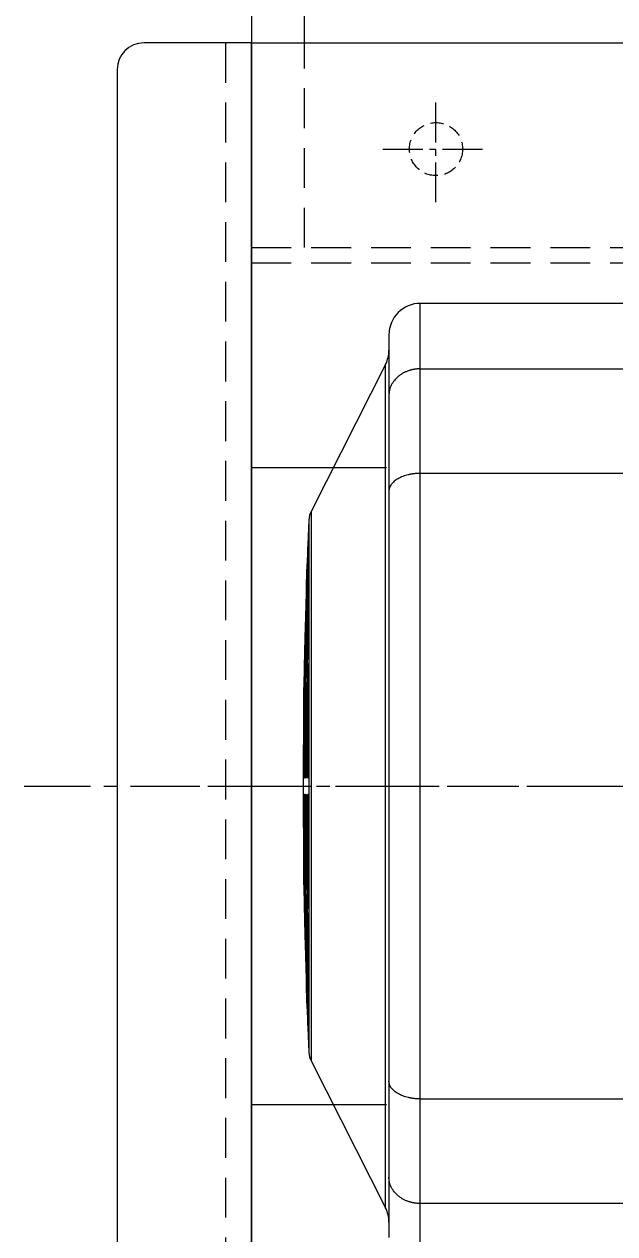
# Model space of a CAD drawing. Header units: millimetres. Extents: x -1229 to 6348, y -522 to 5252.
# Drawn here: x 207 to 489, y 2875 to 3453 of the extents above; entities that cross this region are included whole.
import ezdxf

# ---------------------------------------------------------------- set-up
doc = ezdxf.new("R2010")
doc.units = ezdxf.units.MM
doc.header["$LTSCALE"] = 25.4
for name, pattern in [('CENTER', [2, 1.25, -0.25, 0.25, -0.25]), ('CENTER2', [1.125, 0.75, -0.125, 0.125, -0.125]), ('CENTERX2', [0.8, 0.5, -0.1, 0.1, -0.1]), ('HIDDEN', [0.375, 0.25, -0.125])]:
    doc.linetypes.add(name, pattern=pattern)
doc.layers.get('Defpoints').update_dxf_attribs({"lineweight": 5})
for name, color, linetype, lineweight in [('Centerline', 5, 'CENTERX2', 5), ('CL', 1, 'CENTER', 5), ('HID2', 3, 'HIDDEN', 5), ('TEXT', 104, 'Continuous', 5)]:
    doc.layers.add(name, color=color, linetype=linetype, lineweight=lineweight)
doc.styles.get("Standard").update_dxf_attribs({"font": 'arial.ttf'})
doc.dimstyles.new('STANDARD 2 PLCS$3', dxfattribs={"dimtxt": 25.4, "dimasz": 12.7, "dimexe": 4.572, "dimexo": 1.5875, "dimgap": 2.286, "dimtad": 0, "dimtih": 1, "dimtoh": 1, "dimzin": 4, "dimdsep": 46, "dimtxsty": 'Standard', "dimcen": 2.286, "dimaunit": 1, "dimadec": 0, "dimazin": 1, "dimtfac": 1, "dimtofl": 0, "dimtmove": 1, "dimatfit": 3, "dimfxl": 25.4, "dimtolj": 1, "dimtzin": 4, "dimarcsym": 0})

# ---------------------------------------------------------------- blocks, each defined once
blk = doc.blocks.new('HHI 365TS TOP VIEW')
at = {"color": 7, "linetype": 'Continuous', "lineweight": 5}
for p, q in [((-575.2, 231), (-755.2, 231)), ((-755.2, 199.67), (-755.2, 231)), ((-771.82, 201.81), (-807.43, 131.43)), ((-771.82, 0), (-771.82, 201.81)), ((-755.2, 199.67), (-575.2, 199.67)), ((-755.2, 149.65), (-755.2, 199.67)), ((-770.2, 187.04), (-770.2, 141.06)), ((-755.2, -149.65), (-755.2, 149.65)), ((-575.2, 149.65), (-755.2, 149.65)), ((-808.5, 127.34), (-808.5, 0)), ((-807.43, 131.43), (-807.43, -131.43)), ((-808.62, 124.44), (-808.62, 109.76)), ((-809.01, 101.1), (-809.01, 114.43)), ((-808.62, 114.43), (-809.01, 114.43)), ((-809.65, 96.42), (-809.31, 106.42)), ((-809.31, 106.42), (-809.31, 94.17)), ((-808.62, 105.76), (-808.62, 65.68)), ((-809.65, 85.5), (-809.65, 96.42)), ((-809.31, 96.42), (-809.65, 96.42)), ((-809.31, 94.17), (-809.65, 85.5)), ((-809.01, 60.68), (-809.01, 97.1)), ((-808.62, 97.1), (-809.01, 97.1)), ((-809.89, 88.41), (-809.89, 78.56)), ((-809.65, 81.5), (-809.31, 90.17)), ((-809.31, 90.17), (-809.31, 56.68)), ((-809.65, 51.67), (-809.65, 81.5)), ((-809.31, 81.5), (-809.65, 81.5)), ((-810.17, 69.89), (-810.17, 78.4)), ((-809.9, 78.4), (-810.17, 78.4)), ((-810.37, 70.39), (-810.37, 62.96)), ((-809.89, 74.56), (-809.89, 47.67)), ((-810.17, 42.66), (-810.17, 65.89)), ((-809.89, 65.89), (-810.17, 65.89)), ((-810.59, 54.28), (-810.59, 60.37)), ((-810.44, 60.37), (-810.59, 60.37)), ((-810.37, 58.96), (-810.37, 38.66)), ((-808.62, 58.75), (-808.62, 4)), ((-810.9, 42.31), (-810.74, 52.35)), ((-810.74, 52.35), (-810.74, 4)), ((-809.31, 56.68), (-809.65, 51.67)), ((-809.01, 4), (-809.01, 53.75)), ((-808.62, 53.75), (-809.01, 53.75)), ((-810.59, 33.65), (-810.59, 50.28)), ((-810.37, 50.28), (-810.59, 50.28)), ((-809.65, 44.74), (-809.31, 49.75)), ((-809.31, 49.75), (-809.31, 4)), ((-810.9, 4), (-810.9, 42.31)), ((-810.9, 42.31), (-810.74, 42.31)), ((-809.89, 40.74), (-809.89, 4)), ((-809.65, 4), (-809.65, 44.74)), ((-809.31, 44.74), (-809.65, 44.74)), ((-810.17, 4), (-810.17, 35.73)), ((-809.89, 35.73), (-810.17, 35.73)), ((-810.37, 31.73), (-810.37, 4)), ((-810.59, 4), (-810.59, 26.72)), ((-810.37, 26.72), (-810.59, 26.72)), ((-810.74, 4), (-810.9, 4)), ((-809.31, 4), (-809.65, 4)), ((-810.9, -4), (-810.74, -4)), ((-810.9, -42.31), (-810.9, -4)), ((-810.74, -4), (-810.74, -52.35)), ((-810.59, -26.72), (-810.59, -4)), ((-810.37, -4), (-810.37, -31.73)), ((-810.17, -35.73), (-810.17, -4)), ((-809.89, -4), (-809.89, -40.74)), ((-809.65, -4), (-809.31, -4)), ((-809.65, -44.74), (-809.65, -4)), ((-809.31, -4), (-809.31, -49.75)), ((-809.01, -53.75), (-809.01, -4)), ((-808.62, -4), (-808.62, -58.75)), ((-808.5, 0), (-808.5, -127.34)), ((-771.82, -201.81), (-771.82, 0)), ((-810.59, -26.72), (-810.37, -26.72)), ((-810.59, -50.28), (-810.59, -33.65)), ((-810.37, -38.66), (-810.37, -58.96)), ((-810.17, -35.73), (-809.89, -35.73)), ((-810.74, -52.35), (-810.9, -42.31)), ((-810.74, -42.31), (-810.9, -42.31)), ((-810.17, -65.89), (-810.17, -42.66)), ((-809.31, -49.75), (-809.65, -44.74)), ((-809.65, -44.74), (-809.31, -44.74)), ((-810.59, -50.28), (-810.37, -50.28)), ((-809.89, -47.67), (-809.89, -74.56)), ((-809.65, -51.67), (-809.31, -56.68)), ((-809.65, -81.5), (-809.65, -51.67)), ((-810.59, -60.37), (-810.59, -54.28)), ((-809.31, -56.68), (-809.31, -90.17)), ((-809.01, -53.75), (-808.62, -53.75)), ((-810.59, -60.37), (-810.44, -60.37)), ((-810.37, -62.96), (-810.37, -70.39)), ((-809.01, -97.1), (-809.01, -60.68)), ((-810.17, -65.89), (-809.89, -65.89)), ((-808.62, -65.68), (-808.62, -105.76)), ((-810.17, -78.4), (-810.17, -69.89)), ((-810.17, -78.4), (-809.9, -78.4)), ((-809.89, -78.56), (-809.89, -88.41)), ((-809.31, -90.17), (-809.65, -81.5)), ((-809.65, -81.5), (-809.31, -81.5)), ((-809.65, -85.5), (-809.31, -94.17)), ((-809.65, -96.42), (-809.65, -85.5)), ((-809.31, -106.42), (-809.65, -96.42)), ((-809.65, -96.42), (-809.31, -96.42)), ((-809.31, -94.17), (-809.31, -106.42)), ((-809.01, -97.1), (-808.62, -97.1)), ((-809.01, -114.43), (-809.01, -101.1)), ((-808.62, -109.76), (-808.62, -124.44)), ((-809.01, -114.43), (-808.62, -114.43)), ((-807.43, -131.43), (-771.82, -201.81)), ((-770.2, -141.06), (-770.2, -187.04)), ((-755.2, -149.65), (-575.2, -149.65)), ((-755.2, -199.67), (-755.2, -149.65)), ((-575.2, -199.67), (-755.2, -199.67)), ((-755.2, -231), (-755.2, -199.67))]:
    blk.add_line(p, q, dxfattribs=at)
for centre, radius, start, end in [((-755.2, 216), 15, 90, 180), ((-785.2, 208.58), 15, 333.16019, 0), ((2188.8, 0), 3000, 177.5673, 182.4327), ((-798.51, 126.91), 10, 153.16019, 177.5673), ((-798.51, -126.91), 10, 182.4327, 206.83981), ((-785.2, -208.58), 15, 0, 26.83981)]:
    blk.add_arc(centre, radius, start, end, dxfattribs=at)
for points in [[(-770.2, 216), (-770.2, 216), (-770.2, 206.15), (-770.2, 187.04)], [(-808.62, 124.44), (-808.68, 122.77), (-808.82, 119.43), (-808.95, 116.1), (-809.01, 114.43)], [(-809.01, 101.1), (-808.95, 102.54), (-808.82, 105.43), (-808.68, 108.32), (-808.62, 109.76)], [(-808.62, 105.76), (-808.68, 104.32), (-808.82, 101.43), (-808.95, 98.54), (-809.01, 97.1)], [(-809.89, 88.41), (-809.94, 86.74), (-810.04, 83.4), (-810.13, 80.07), (-810.17, 78.4)], [(-810.17, 69.89), (-810.13, 71.34), (-810.04, 74.23), (-809.94, 77.12), (-809.89, 78.56)], [(-810.37, 70.39), (-810.41, 68.72), (-810.49, 65.38), (-810.56, 62.04), (-810.59, 60.37)], [(-809.89, 74.56), (-809.94, 73.12), (-810.04, 70.23), (-810.13, 67.34), (-810.17, 65.89)], [(-809.01, 60.68), (-808.95, 61.51), (-808.82, 63.18), (-808.68, 64.85), (-808.62, 65.68)], [(-810.59, 54.28), (-810.56, 55.73), (-810.49, 58.62), (-810.41, 61.51), (-810.37, 62.96)], [(-810.37, 58.96), (-810.41, 57.51), (-810.49, 54.62), (-810.56, 51.73), (-810.59, 50.28)], [(-808.62, 58.75), (-808.68, 57.92), (-808.82, 56.25), (-808.95, 54.58), (-809.01, 53.75)], [(-810.17, 42.66), (-810.13, 43.5), (-810.04, 45.17), (-809.94, 46.83), (-809.89, 47.67)], [(-809.89, 40.74), (-809.94, 39.91), (-810.04, 38.24), (-810.13, 36.57), (-810.17, 35.73)], [(-810.59, 33.65), (-810.56, 34.48), (-810.49, 36.15), (-810.41, 37.82), (-810.37, 38.66)], [(-810.37, 31.73), (-810.41, 30.89), (-810.49, 29.22), (-810.56, 27.55), (-810.59, 26.72)], [(-810.59, 4), (-810.56, 4), (-810.49, 4), (-810.41, 4), (-810.37, 4)], [(-810.17, 4), (-810.13, 4), (-810.04, 4), (-809.94, 4), (-809.89, 4)], [(-809.01, 4), (-808.95, 4), (-808.82, 4), (-808.68, 4), (-808.62, 4)], [(-810.37, -4), (-810.41, -4), (-810.49, -4), (-810.56, -4), (-810.59, -4)], [(-809.89, -4), (-809.94, -4), (-810.04, -4), (-810.13, -4), (-810.17, -4)], [(-808.62, -4), (-808.68, -4), (-808.82, -4), (-808.95, -4), (-809.01, -4)], [(-810.59, -26.72), (-810.56, -27.55), (-810.49, -29.22), (-810.41, -30.89), (-810.37, -31.73)], [(-810.37, -38.66), (-810.41, -37.82), (-810.49, -36.15), (-810.56, -34.48), (-810.59, -33.65)], [(-810.17, -35.73), (-810.13, -36.57), (-810.04, -38.24), (-809.94, -39.91), (-809.89, -40.74)], [(-809.89, -47.67), (-809.94, -46.83), (-810.04, -45.17), (-810.13, -43.5), (-810.17, -42.66)], [(-810.59, -50.28), (-810.56, -51.73), (-810.49, -54.62), (-810.41, -57.51), (-810.37, -58.96)], [(-810.37, -62.96), (-810.41, -61.51), (-810.49, -58.62), (-810.56, -55.73), (-810.59, -54.28)], [(-809.01, -53.75), (-808.95, -54.58), (-808.82, -56.25), (-808.68, -57.92), (-808.62, -58.75)], [(-810.59, -60.37), (-810.56, -62.04), (-810.49, -65.38), (-810.41, -68.72), (-810.37, -70.39)], [(-808.62, -65.68), (-808.68, -64.85), (-808.82, -63.18), (-808.95, -61.51), (-809.01, -60.68)], [(-810.17, -65.89), (-810.13, -67.34), (-810.04, -70.23), (-809.94, -73.12), (-809.89, -74.56)], [(-809.89, -78.56), (-809.94, -77.12), (-810.04, -74.23), (-810.13, -71.34), (-810.17, -69.89)], [(-810.17, -78.4), (-810.13, -80.07), (-810.04, -83.4), (-809.94, -86.74), (-809.89, -88.41)], [(-809.01, -97.1), (-808.95, -98.54), (-808.82, -101.43), (-808.68, -104.32), (-808.62, -105.76)], [(-808.62, -109.76), (-808.68, -108.32), (-808.82, -105.43), (-808.95, -102.54), (-809.01, -101.1)], [(-809.01, -114.43), (-808.95, -116.1), (-808.82, -119.43), (-808.68, -122.77), (-808.62, -124.44)], [(-770.2, -187.04), (-770.2, -206.15), (-770.2, -216), (-770.2, -216)]]:
    blk.add_open_spline(points, degree=3, dxfattribs=at)
for points, knots in [([(-755.2, 199.67), (-755.33, 199.66), (-755.59, 199.66), (-755.98, 199.65), (-756.38, 199.63), (-756.77, 199.6), (-757.16, 199.56), (-757.55, 199.51), (-757.94, 199.46), (-758.33, 199.39), (-758.71, 199.32), (-759.1, 199.23), (-759.48, 199.14), (-759.86, 199.04), (-760.24, 198.93), (-760.61, 198.82), (-761.3, 198.58), (-762.3, 198.19), (-763.55, 197.55), (-764.75, 196.81), (-766.18, 195.71), (-767.76, 194.1), (-768.9, 192.3), (-769.58, 190.71), (-769.85, 189.79), (-770, 189.09), (-770.08, 188.66), (-770.14, 188.17), (-770.19, 187.62), (-770.2, 187.24), (-770.2, 187.04)], [0, 0, 0, 0, 0.016467, 0.032963, 0.049487, 0.06604, 0.082622, 0.099234, 0.115876, 0.132548, 0.149252, 0.165986, 0.182752, 0.199551, 0.216381, 0.233245, 0.250141, 0.3105, 0.372244, 0.435389, 0.499949, 0.618706, 0.749363, 0.808815, 0.874528, 0.894149, 0.916507, 0.941601, 0.969432, 1, 1, 1, 1]), ([(-755.2, 149.65), (-755.33, 149.64), (-755.59, 149.64), (-755.98, 149.63), (-756.38, 149.62), (-756.77, 149.6), (-757.16, 149.57), (-757.55, 149.54), (-757.94, 149.5), (-758.33, 149.46), (-758.72, 149.41), (-759.1, 149.35), (-759.48, 149.29), (-759.86, 149.22), (-760.24, 149.15), (-760.61, 149.07), (-761.31, 148.91), (-762.3, 148.64), (-763.56, 148.2), (-764.75, 147.69), (-766.19, 146.94), (-767.76, 145.85), (-768.91, 144.62), (-769.58, 143.55), (-769.87, 142.89), (-770.03, 142.36), (-770.12, 141.96), (-770.19, 141.52), (-770.2, 141.22), (-770.2, 141.06)], [0, 0, 0, 0, 0.016492, 0.0330085, 0.0495501, 0.0661171, 0.0827098, 0.0993287, 0.1159743, 0.1326468, 0.1493467, 0.1660743, 0.1828301, 0.1996144, 0.2164276, 0.2332701, 0.2501422, 0.3107348, 0.3725575, 0.435625, 0.4999504, 0.6193804, 0.7493665, 0.8092711, 0.8745321, 0.9012686, 0.9310926, 0.9640033, 1, 1, 1, 1]), ([(-770.2, 141.06), (-770.2, 96.49), (-770.2, 48.5), (-770.2, -48.5), (-770.2, -96.49), (-770.2, -141.06)], [0, 0, 0, 0, 0.5, 0.5, 1, 1, 1, 1]), ([(-755.2, -149.65), (-755.33, -149.64), (-755.59, -149.64), (-755.98, -149.63), (-756.38, -149.62), (-756.77, -149.6), (-757.16, -149.57), (-757.55, -149.54), (-757.94, -149.5), (-758.33, -149.46), (-758.71, -149.41), (-759.1, -149.35), (-759.48, -149.29), (-759.86, -149.22), (-760.24, -149.15), (-760.61, -149.07), (-761.3, -148.91), (-762.3, -148.64), (-763.55, -148.21), (-764.75, -147.69), (-766.18, -146.95), (-767.76, -145.85), (-768.9, -144.62), (-769.58, -143.55), (-769.85, -142.92), (-770, -142.45), (-770.08, -142.16), (-770.14, -141.82), (-770.19, -141.45), (-770.2, -141.19), (-770.2, -141.06)], [0, 0, 0, 0, 0.016467, 0.032963, 0.049487, 0.06604, 0.082622, 0.099234, 0.115876, 0.132548, 0.149252, 0.165986, 0.182752, 0.199551, 0.216381, 0.233245, 0.250141, 0.3105, 0.372244, 0.435389, 0.499949, 0.618706, 0.749363, 0.808815, 0.874528, 0.894149, 0.916507, 0.941601, 0.969432, 1, 1, 1, 1]), ([(-755.2, -199.67), (-755.33, -199.66), (-755.59, -199.66), (-755.98, -199.65), (-756.38, -199.63), (-756.77, -199.6), (-757.16, -199.56), (-757.55, -199.51), (-757.94, -199.45), (-758.33, -199.39), (-758.72, -199.32), (-759.1, -199.23), (-759.48, -199.14), (-759.86, -199.04), (-760.24, -198.93), (-760.61, -198.82), (-761.31, -198.58), (-762.3, -198.19), (-763.56, -197.55), (-764.75, -196.8), (-766.19, -195.7), (-767.76, -194.1), (-768.91, -192.29), (-769.58, -190.71), (-769.87, -189.74), (-770.03, -188.95), (-770.12, -188.37), (-770.19, -187.73), (-770.2, -187.27), (-770.2, -187.04)], [0, 0, 0, 0, 0.016492, 0.033009, 0.04955, 0.066117, 0.08271, 0.099329, 0.115974, 0.132647, 0.149347, 0.166074, 0.18283, 0.199614, 0.216428, 0.23327, 0.250142, 0.310735, 0.372558, 0.435625, 0.49995, 0.61938, 0.749366, 0.809271, 0.874532, 0.901269, 0.931093, 0.964003, 1, 1, 1, 1])]:
    blk.add_open_spline(points, degree=3, knots=knots, dxfattribs=at)
at = {"layer": 'Centerline', "linetype": 'CENTERX2', "lineweight": 5, "ltscale": 1.5}
blk.add_line((-887.22, 0), (73.43, 0), dxfattribs=at)
blk = doc.blocks.new('*D85')
at = {"layer": 'Defpoints', "color": 0, "linetype": 'Continuous', "ltscale": 3, "transparency": 16777216}
for p in [(1387.78, 3151.44), (1547.57, 3025.92)]:
    blk.add_point(p, dxfattribs=at)
at = {"layer": 'TEXT', "color": 0, "linetype": 'Continuous', "lineweight": -2, "ltscale": 3, "transparency": 16777216}
for p, q in [((796.74, 3605.74), (809.44, 3605.74)), ((809.44, 3605.74), (1377.79, 3159.29)), ((1467.67, 3086.39), (1467.67, 3090.97)), ((1465.39, 3088.68), (1469.96, 3088.68))]:
    blk.add_line(p, q, dxfattribs=at)
at = {"layer": 'TEXT', "color": 0, "linetype": 'Continuous', "ltscale": 3, "transparency": 16777216}
blk.add_solid([(1379.1, 3160.95), (1376.48, 3157.62), (1387.78, 3151.44)], dxfattribs=at)
at = {"layer": 'TEXT', "color": 0, "linetype": 'Continuous', "lineweight": 5, "ltscale": 3, "transparency": 16777216, "insert": (599.38, 3605.74), "char_height": 50.8, "attachment_point": 5}
blk.add_mtext('\\A1;∅203 INLET', dxfattribs=at)
blk = doc.blocks.new('*D87')
at = {"layer": 'Defpoints', "color": 0, "linetype": 'Continuous', "ltscale": 3, "transparency": 16777216}
for p in [(1415.91, 2958.7), (1405.22, 2942.93)]:
    blk.add_point(p, dxfattribs=at)
at = {"layer": 'TEXT', "color": 0, "linetype": 'Continuous', "lineweight": -2, "ltscale": 3, "transparency": 16777216}
for p, q in [((1410.57, 2948.53), (1410.57, 2953.1)), ((1408.28, 2950.81), (1412.85, 2950.81)), ((1103.76, 2498.36), (1398.09, 2932.42)), ((1091.06, 2498.36), (1103.76, 2498.36))]:
    blk.add_line(p, q, dxfattribs=at)
at = {"layer": 'TEXT', "color": 0, "linetype": 'Continuous', "ltscale": 3, "transparency": 16777216}
blk.add_solid([(1396.34, 2933.61), (1399.84, 2931.23), (1405.22, 2942.93)], dxfattribs=at)
at = {"layer": 'TEXT', "color": 0, "linetype": 'Continuous', "lineweight": 5, "ltscale": 3, "transparency": 16777216, "insert": (733.54, 2498.36), "char_height": 50.8, "attachment_point": 5}
blk.add_mtext('\\A1;3/4-10 UNC HOLE, 8X', dxfattribs=at)

msp = doc.modelspace()

# ---------------------------------------------------------------- linework, layer by layer
at = {"color": 7, "lineweight": 5}
for p, q in [((315.768, 3444.28), (264.283, 3444.28)), ((315.768, 3444.28), (1590.025, 3444.28)), ((315.768, 2733.08), (315.768, 3444.28)), ((315.768, 3444.28), (315.768, 2733.08)), ((251.583, 3431.58), (251.583, 2745.78)), ((315.768, 3241.207), (380.347, 3241.207)), ((380.347, 2936.153), (315.768, 2936.153))]:
    msp.add_line(p, q, dxfattribs=at)
at = {"color": 5, "linetype": 'CENTER2', "lineweight": 5}
for p, q in [((403.983, 3368.08), (403.983, 3418.88)), ((378.583, 3393.48), (429.383, 3393.48))]:
    msp.add_line(p, q, dxfattribs=at)
at = {"color": 7, "lineweight": 5}
msp.add_lwpolyline([(341.168, 3444.28), (341.168, 3549.563), (315.768, 3549.563), (315.768, 3444.28)], dxfattribs=at)
msp.add_arc((264.283, 3431.58), 12.7, 90, 180, dxfattribs=at)
at = {"layer": 'CL', "color": 5, "lineweight": 5}
msp.add_line((207.15, 3088.68), (2463.628, 3088.68), dxfattribs=at)
at = {"layer": 'HID2', "color": 7, "lineweight": 5, "ltscale": 3}
for p, q in [((303.399, 3444.28), (303.399, 2733.08)), ((315.768, 3346.363), (1485.001, 3346.363)), ((315.768, 3339.124), (1476.248, 3339.124))]:
    msp.add_line(p, q, dxfattribs=at)
msp.add_lwpolyline([(315.768, 3444.28), (315.768, 3346.363), (341.168, 3346.363), (341.168, 3444.28)], dxfattribs=at)
at = {"layer": 'HID2', "color": 7, "linetype": 'HIDDEN', "lineweight": 5}
msp.add_circle((403.983, 3393.48), 12.7, dxfattribs=at)

# ---------------------------------------------------------------- block references
at = {"color": 7, "lineweight": 5}
msp.add_blockref('HHI 365TS TOP VIEW', (1151.698, 3088.68), dxfattribs=at)

# ---------------------------------------------------------------- dimensions: what is measured, and where the dimension line sits
at = {"layer": 'TEXT', "color": 7, "linetype": 'Continuous', "lineweight": 5, "ltscale": 3}
for p1, p2, text, override, picture, middle in [((1547.569, 3025.918), (1387.775, 3151.442), '<> INLET', {"dimscale": 1, "dimtxt": 50.8, "dimdec": 0}, '*D85', (809.443, 3605.744)), ((1415.912, 2958.697), (1405.22, 2942.93), '3/4-10 UNC HOLE, 8X', {"dimscale": 1, "dimtxt": 50.8}, '*D87', (1103.763, 2498.359))]:
    dim = msp.add_diameter_dim_2p(p1=p1, p2=p2, text=text, dimstyle='STANDARD 2 PLCS$3', override=override, dxfattribs=at)
    dim.commit()
    dim.dimension.update_dxf_attribs({"geometry": picture, "text_midpoint": middle, "dimtype": 163})

doc.saveas('drawing.dxf')
